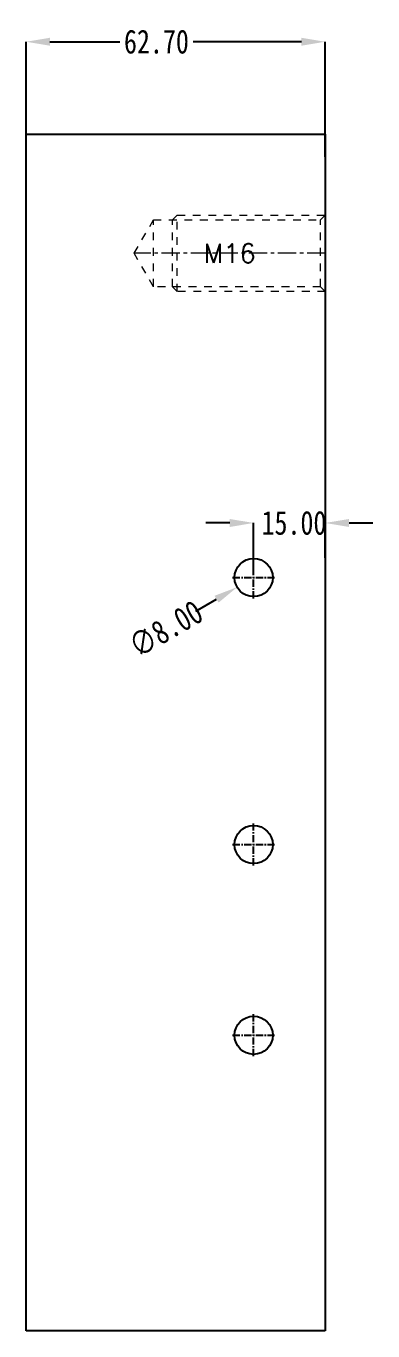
# Model space of a CAD drawing. Header units: millimetres. Extents: x 564 to 2602, y -1989 to 1042.
# Drawn here: x 998.2 to 1070.9, y -432.7 to -159.1 of the extents above; entities that cross this region are included whole.
import ezdxf
from ezdxf.enums import TextEntityAlignment as Align

# ---------------------------------------------------------------- set-up
doc = ezdxf.new("R2010")
doc.units = ezdxf.units.MM
doc.header["$LTSCALE"] = 16.335
doc.header["$PDMODE"] = 3
doc.header["$PDSIZE"] = 0.3125
doc.linetypes.add('CENTER', pattern=[0.6, 0.375, -0.075, 0.075, -0.075])
doc.linetypes.add('HIDDEN', pattern=[0.2, 0.1, -0.1])
doc.layers.get('0').update_dxf_attribs({"linetype": 'CONTINUOUS'})
doc.layers.get('Defpoints').update_dxf_attribs({"linetype": 'CONTINUOUS'})
doc.layers.add('screw', color=33, linetype='CONTINUOUS', lineweight=13)
doc.styles.get("Standard").update_dxf_attribs({"font": 'txt', "width": 0.8})
doc.styles.add('TXT', font='txt.shx', dxfattribs={"bigfont": 'gbcbig.shx'})
doc.dimstyles.get("Standard").update_dxf_attribs({"dimtxt": 0.15625, "dimasz": 0.1875, "dimexe": 0.125, "dimexo": 0.0625, "dimtad": 0, "dimtih": 1, "dimtoh": 1, "dimdsep": 46, "dimtxsty": 'Standard', "dimcen": 0.09, "dimadec": 0, "dimazin": 0, "dimtp": 0.01, "dimtm": 0.01, "dimtfac": 1, "dimtofl": 0, "dimtmove": 0, "dimatfit": 3, "dimfxl": 0, "dimtolj": 1, "dimarcsym": 0})

# ---------------------------------------------------------------- blocks, each defined once
blk = doc.blocks.new('*D8')
at = {"color": 6, "lineweight": -2}
for p, q in [((1040.94, -263.27), (1035.94, -263.27)), ((1045.94, -272.7), (1045.94, -263.27)), ((1060.94, -270.58), (1060.94, -263.27)), ((1065.94, -263.27), (1070.94, -263.27))]:
    blk.add_line(p, q, dxfattribs=at)
at = {"color": 6}
for points in [[(1040.94, -262.44), (1040.94, -264.11), (1045.94, -263.27)], [(1065.94, -262.44), (1065.94, -264.11), (1060.94, -263.27)]]:
    blk.add_solid(points, dxfattribs=at)
at = {"layer": 'Defpoints', "color": 0}
for p in [(1060.94, -263.27), (1060.94, -270.58), (1045.94, -272.7)]:
    blk.add_point(p, dxfattribs=at)
at = {"color": 4, "insert": (1054.39, -263.27), "char_height": 5, "attachment_point": 5}
blk.add_mtext('\\A1;15.00', dxfattribs=at)
blk = doc.blocks.new('*D9')
at = {"color": 6, "lineweight": -2}
for p, q in [((998.24, -186.45), (998.24, -162.35)), ((1003.24, -162.35), (1017.9, -162.35)), ((1055.94, -162.35), (1033.23, -162.35)), ((1060.94, -186.45), (1060.94, -162.35))]:
    blk.add_line(p, q, dxfattribs=at)
at = {"color": 6}
for points in [[(1003.24, -161.51), (1003.24, -163.18), (998.24, -162.35)], [(1055.94, -161.51), (1055.94, -163.18), (1060.94, -162.35)]]:
    blk.add_solid(points, dxfattribs=at)
at = {"layer": 'Defpoints', "color": 0}
for p in [(998.24, -162.35), (998.24, -186.45), (1060.94, -186.45)]:
    blk.add_point(p, dxfattribs=at)
at = {"color": 4, "insert": (1025.56, -162.35), "char_height": 5, "attachment_point": 5}
blk.add_mtext('\\A1;62.70', dxfattribs=at)
blk = doc.blocks.new('*D10')
at = {"color": 6, "lineweight": -2}
blk.add_line((1033.85, -281.78), (1038.17, -279.26), dxfattribs=at)
at = {"color": 6}
blk.add_solid([(1037.75, -278.54), (1038.59, -279.98), (1042.49, -276.73)], dxfattribs=at)
at = {"layer": 'Defpoints', "color": 0}
for p in [(1049.39, -272.7), (1042.49, -276.73)]:
    blk.add_point(p, dxfattribs=at)
at = {"color": 4, "insert": (1027.52, -285.48), "char_height": 5, "attachment_point": 5, "rotation": 30.308}
blk.add_mtext('\\A1;∅8.00', dxfattribs=at)

msp = doc.modelspace()

# ---------------------------------------------------------------- linework, layer by layer
for p, q in [((998.239, -181.716), (1060.939, -181.716)), ((998.239, -432.716), (998.239, -181.716)), ((1060.939, -181.716), (1060.939, -432.716)), ((1060.939, -432.716), (998.239, -432.716))]:
    msp.add_line(p, q)
at = {"color": 1, "linetype": 'CENTER', "ltscale": 0.248791}
for p, q in [((1045.939, -279.116), (1045.939, -270.316)), ((1041.539, -274.716), (1050.339, -274.716)), ((1045.939, -335.116), (1045.939, -326.316)), ((1041.539, -330.716), (1050.339, -330.716)), ((1045.939, -375.116), (1045.939, -366.316)), ((1041.539, -370.716), (1050.339, -370.716))]:
    msp.add_line(p, q, dxfattribs=at)
for centre in [(1045.939, -274.716), (1045.939, -330.716), (1045.939, -370.716)]:
    msp.add_circle(centre, 4)
at = {"layer": 'screw', "color": 8, "linetype": 'HIDDEN', "ltscale": 0.995164}
for p, q in [((1020.897, -206.716), (1024.939, -199.716)), ((1024.939, -199.716), (1059.939, -199.716)), ((1024.939, -213.716), (1024.939, -199.716)), ((1059.939, -199.716), (1060.939, -198.716)), ((1059.939, -213.716), (1059.939, -199.716)), ((1024.939, -213.716), (1020.897, -206.716)), ((1059.939, -213.716), (1024.939, -213.716)), ((1060.939, -214.716), (1059.939, -213.716))]:
    msp.add_line(p, q, dxfattribs=at)
at = {"layer": 'screw', "color": 92, "linetype": 'HIDDEN', "ltscale": 0.995164}
for p, q in [((1028.939, -199.716), (1029.939, -198.716)), ((1028.939, -213.716), (1028.939, -199.716)), ((1029.939, -198.716), (1060.939, -198.716)), ((1029.939, -214.716), (1029.939, -198.716)), ((1029.939, -214.716), (1028.939, -213.716)), ((1060.939, -214.716), (1029.939, -214.716))]:
    msp.add_line(p, q, dxfattribs=at)
at = {"layer": 'screw', "color": 1, "linetype": 'CENTER', "ltscale": 0.621977}
msp.add_line((1060.939, -206.716), (1020.897, -206.716), dxfattribs=at)

# ---------------------------------------------------------------- texts
at = {"layer": 'screw', "color": 6, "linetype": 'HIDDEN', "ltscale": 0.995164, "style": 'TXT'}
msp.add_text('M16', height=4, rotation=360, dxfattribs=at).set_placement((1040.918, -206.716), align=Align.MIDDLE)

# ---------------------------------------------------------------- dimensions: what is measured, and where the dimension line sits
for base, p1, p2, picture, middle in [((998.239, -162.346), (1060.939, -186.455), (998.239, -186.455), '*D9', (1025.563, -162.346)), ((1060.939, -263.275), (1045.939, -272.696), (1060.939, -270.579), '*D8', (1054.386, -263.275))]:
    dim = msp.add_linear_dim(base=base, p1=p1, p2=p2, dimstyle='Standard', override={"dimtxt": 5, "dimasz": 5, "dimexe": 0, "dimexo": 0, "dimgap": 0, "dimtih": 0, "dimtoh": 0, "dimzin": 0, "dimcen": 0, "dimclrd": 6, "dimclre": 6, "dimclrt": 4, "dimadec": 2, "dimtp": 0, "dimtm": 0, "dimtzin": 0})
    dim.commit()
    dim.dimension.update_dxf_attribs({"geometry": picture, "text_midpoint": middle, "dimtype": 160})
dim = msp.add_diameter_dim_2p(p1=(1049.392, -272.698), p2=(1042.485, -276.735), dimstyle='Standard', override={"dimtxt": 5, "dimasz": 5, "dimexe": 0, "dimexo": 0, "dimgap": 0, "dimtih": 0, "dimtoh": 0, "dimzin": 0, "dimcen": 0, "dimclrd": 6, "dimclre": 6, "dimclrt": 4, "dimadec": 2, "dimtp": 0, "dimtm": 0, "dimtzin": 0})
dim.commit()
dim.dimension.update_dxf_attribs({"geometry": '*D10', "text_midpoint": (1027.521, -285.482)})

doc.saveas('drawing.dxf')
